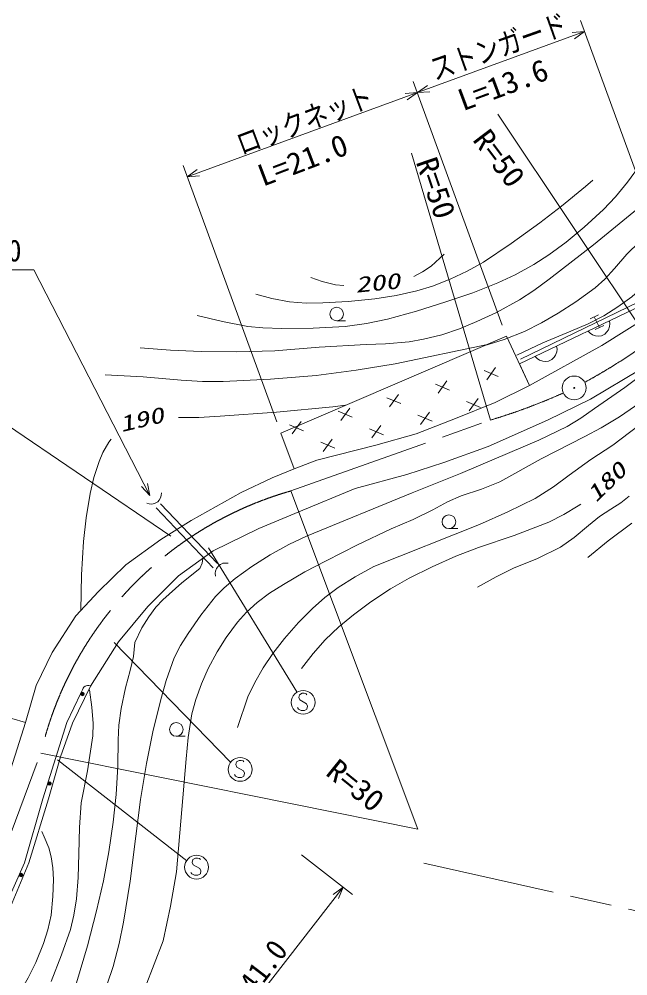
# Model space of a CAD drawing. Units: millimetres, scale not verified. Extents: x 40000 to 680000, y 20000 to 380000.
# Drawn here: x 395648 to 446808, y 259240 to 339640 of the extents above; entities that cross this region are included whole.
import ezdxf
from ezdxf.enums import TextEntityAlignment as Align

# ---------------------------------------------------------------- set-up
doc = ezdxf.new("R2010")
doc.units = ezdxf.units.MM
doc.header["$LTSCALE"] = 1000
doc.linetypes.add('CHAIN', pattern=[18.5, 12, -1.5, 3.5, -1.5])
for name, color, linetype, lineweight in [('M-BGD', 7, 'Continuous', 13), ('M-BGD-EXST', 7, 'Continuous', 13), ('M-BMK', 2, 'CHAIN', 13), ('M-BMK-SRVR', 3, 'Continuous', 13), ('M-STR-HTXT', 7, 'Continuous', 13)]:
    doc.layers.add(name, color=color, linetype=linetype, lineweight=lineweight)
doc.styles.add('ＭＳ ゴシック', font='')
doc.styles.get('ＭＳ ゴシック').set_extended_font_data('MS Gothic')

msp = doc.modelspace()

# ---------------------------------------------------------------- linework, layer by layer
at = {"layer": 'M-BGD'}
for p, q in [((437697, 310667), (451029, 317055)), ((437783, 311054), (450627, 317291)), ((451419, 316498), (444622, 312208)), ((443627, 314448), (444346, 314797)), ((443986, 314623), (444423, 313723)), ((422336, 314288), (423086, 314288)), ((444783, 313898), (444063, 313548)), ((445181, 313543), (445275, 313810)), ((445296, 314042), (445265, 314293)), ((445275, 313810), (445296, 314042)), ((417639, 304854), (436599, 312988)), ((436599, 312988), (438549, 308865)), ((443461, 313429), (443637, 313247)), ((443637, 313247), (443832, 313119)), ((443832, 313119), (444098, 313025)), ((444098, 313025), (444331, 313003)), ((444331, 313003), (444582, 313034)), ((444582, 313034), (444870, 313173)), ((444870, 313173), (445052, 313349)), ((445052, 313349), (445181, 313543)), ((444622, 312208), (438549, 308865)), ((440852, 311913), (440821, 312164)), ((439017, 311299), (439193, 311117)), ((440426, 311043), (440608, 311219)), ((440608, 311219), (440736, 311414)), ((440736, 311414), (440830, 311680)), ((440830, 311680), (440852, 311913)), ((434945, 309337), (435693, 310376)), ((438549, 308865), (437697, 310667)), ((439193, 311117), (439387, 310989)), ((439387, 310989), (439654, 310895)), ((439654, 310895), (439886, 310873)), ((439886, 310873), (440137, 310905)), ((440137, 310905), (440426, 311043)), ((435908, 309605), (434730, 310107)), ((443654, 307699), (447885, 310225)), ((431821, 308466), (430643, 308968)), ((430858, 308198), (431606, 309237)), ((438549, 308865), (435651, 307416)), ((426771, 307059), (427520, 308098)), ((427734, 307327), (426556, 307829)), ((435651, 307416), (432309, 306079)), ((434434, 306992), (433256, 307494)), ((433471, 306724), (434219, 307763)), ((440054, 305931), (443654, 307699)), ((423647, 306188), (422469, 306690)), ((422684, 305920), (423433, 306959)), ((430347, 305853), (429169, 306355)), ((429384, 305585), (430132, 306624)), ((419561, 305049), (418382, 305551)), ((418597, 304781), (419346, 305820)), ((432309, 306079), (429021, 304798)), ((435064, 303720), (440054, 305931)), ((418754, 301859), (417639, 304854)), ((426260, 304714), (425082, 305216)), ((425297, 304446), (426046, 305485)), ((429021, 304798), (425623, 303851)), ((422173, 303575), (420995, 304077)), ((421210, 303307), (421959, 304346)), ((425623, 303851), (420664, 302569)), ((431338, 302394), (435064, 303720)), ((420664, 302569), (418754, 301859)), ((428243, 301383), (431338, 302394)), ((416915, 301079), (418754, 301859)), ((414296, 299854), (416915, 301079)), ((423885, 300183), (428243, 301383)), ((419148, 298236), (423885, 300183)), ((407420, 299218), (407292, 299088)), ((407538, 299414), (407420, 299218)), ((407589, 299599), (407538, 299414)), ((407605, 299832), (407589, 299599)), ((410117, 297513), (414296, 299854)), ((406574, 298903), (406389, 298954)), ((406808, 298887), (406574, 298903)), ((407031, 298937), (406808, 298887)), ((407195, 299018), (407031, 298937)), ((407165, 298558), (411956, 293543)), ((407292, 299088), (407195, 299018)), ((407526, 298903), (412318, 293889)), ((407555, 295898), (410117, 297513)), ((415801, 296846), (419148, 298236)), ((411948, 294952), (415801, 296846)), ((431766, 296830), (432516, 296830)), ((404602, 293780), (407555, 295898)), ((409043, 292868), (411948, 294952)), ((402317, 291552), (404602, 293780)), ((412151, 293263), (412234, 293476)), ((412234, 293476), (412338, 293626)), ((412338, 293626), (412422, 293712)), ((412422, 293712), (412569, 293820)), ((412569, 293820), (412780, 293908)), ((412780, 293908), (413013, 293932)), ((413013, 293932), (413204, 293913)), ((406454, 290278), (409043, 292868)), ((412133, 293072), (412151, 293263)), ((412157, 292839), (412133, 293072)), ((400423, 289490), (402317, 291552)), ((403991, 287310), (406454, 290278)), ((398417, 286426), (400423, 289490)), ((401654, 283583), (403991, 287310)), ((397080, 283640), (398417, 286426)), ((396181, 280525), (397080, 283640)), ((400138, 280489), (401654, 283583)), ((400833, 282992), (400961, 283264)), ((400961, 283264), (401029, 283408)), ((401029, 283408), (401089, 283490)), ((401089, 283490), (401195, 283573)), ((401195, 283573), (401283, 283620)), ((401283, 283620), (401381, 283640)), ((401381, 283640), (401515, 283644)), ((401515, 283644), (401614, 283619)), ((401614, 283619), (401669, 283593)), ((399670, 280522), (400833, 282992)), ((393730, 281249), (396181, 280525)), ((396181, 280525), (392560, 269159)), ((397636, 274127), (399670, 280522)), ((399127, 277647), (400138, 280489)), ((408853, 279378), (409603, 279378)), ((398117, 274110), (399127, 277647)), ((396110, 268750), (397636, 274127)), ((396475, 268741), (398117, 274110)), ((394366, 264826), (396110, 268750)), ((394770, 264699), (396475, 268741))]:
    msp.add_line(p, q, dxfattribs=at)
for points in [[(434707, 312177), (436425, 312730), (438131, 313395), (439557, 314110), (440939, 314923), (442440, 315887), (444063, 317063), (444866, 317789), (445677, 318672), (446729, 319881), (447785, 320933), (449925, 322757), (452055, 324720), (453260, 326018), (454537, 327558), (456499, 330272), (458379, 333049), (459457, 335371)], [(437487, 311411), (439661, 312429), (442009, 313409), (443479, 314039), (444777, 314711), (445967, 315454), (447128, 316312), (449517, 318441), (451976, 320775), (453447, 322290), (454832, 323874), (456067, 325448), (457140, 326988), (457989, 328344), (458736, 329731), (459290, 330797), (459935, 331815), (460573, 332588), (461391, 333388), (462478, 334274), (463701, 335132), (464175, 335346), (464945, 335540), (466352, 335624)], [(410598, 314746), (412736, 314226), (414862, 313823), (416128, 313685), (417726, 313632), (420367, 313670), (423053, 313822), (424839, 314065), (426606, 314418), (429054, 315097), (431496, 315880), (433771, 316645), (435891, 317466), (437340, 318147), (438918, 319018), (440175, 319834), (441620, 320909), (443140, 322160), (444764, 323645), (445764, 324701), (446784, 325936), (447921, 327509), (449117, 329356), (449607, 330140)], [(415531, 316540), (416884, 316170), (418367, 315885), (419763, 315781), (421168, 315788), (423307, 315910), (425543, 316142), (427326, 316413), (429085, 316794), (430383, 317193), (431873, 317779), (433298, 318464), (434661, 319230), (436989, 320785), (439408, 322528), (441237, 323913), (443243, 325566), (443877, 326105)], [(405816, 312028), (408357, 311816), (410954, 311703), (413940, 311683), (417139, 311773), (420861, 312076), (424801, 312288), (426442, 312348), (428434, 312535), (429621, 312736), (431175, 313122), (432646, 313610), (434126, 314217), (435767, 314998), (437701, 316052), (438910, 316825), (440192, 317780), (443923, 320683), (447620, 323694)], [(428810, 318025), (429549, 318391), (430277, 318881), (431373, 319878)], [(420164, 317935), (421109, 317592), (422247, 317318), (422927, 317254)], [(402876, 309737), (406072, 309574), (409254, 309311), (411050, 309194), (412794, 309188), (416779, 309398), (420611, 309700), (423982, 310144), (427265, 310678), (435017, 312310)], [(403049, 258540), (403543, 260029), (404058, 261962), (404432, 263760), (404966, 267208), (405445, 270978), (405848, 274072), (406343, 277094), (406888, 279736), (407559, 282452), (408007, 284071), (408665, 285961), (409200, 287004), (409844, 288018), (410916, 289548), (412159, 291114), (412891, 291860), (413806, 292636), (415207, 293643), (416732, 294610), (418304, 295487), (419798, 296200), (428688, 299839), (432734, 301444), (436896, 303208), (439322, 304248), (441705, 305393), (442862, 306094), (444002, 306905), (446549, 308675), (448936, 310487)], [(406252, 258257), (407754, 262176), (408379, 265089), (408881, 267987), (409687, 277476), (409864, 279271), (410175, 281246), (410499, 282472), (410974, 283792), (411541, 285063), (412300, 286472), (413060, 287684), (414012, 288971), (414764, 289803), (415650, 290615), (416682, 291387), (417866, 292134), (419670, 293190), (421459, 294124), (424089, 295470), (426927, 296802), (428753, 297585), (430409, 298411), (431640, 299085), (432790, 299593), (434505, 300145), (436045, 300764), (439535, 302690), (443190, 304579), (444560, 305291), (446103, 306217), (448270, 307708)], [(409048, 306164), (410747, 306167), (412550, 306275), (417275, 306599), (422024, 307048), (423090, 307192)], [(448469, 306061), (445540, 303833), (443695, 302635), (441861, 301316), (440544, 300338), (439019, 299352), (436719, 298225), (434340, 297177), (425458, 293640), (423880, 292772), (422452, 291864), (421327, 291031), (420295, 290124), (419133, 288947), (417947, 287590), (416967, 286325), (416160, 285120), (415464, 283905), (414881, 282683), (414007, 280114)], [(400829, 289932), (400893, 292930), (401059, 295749), (401280, 297740), (401615, 299773), (401929, 301132), (402362, 302472), (402681, 303210), (403188, 304086), (403384, 304349)], [(434159, 291896), (435729, 292779), (437195, 293491), (439218, 294324), (441146, 295263), (442289, 296074), (443497, 297073), (444427, 297831), (445380, 298461), (446228, 298992), (446928, 299549)], [(419385, 285072), (420361, 286341), (421355, 287466), (422516, 288567), (423754, 289590), (425193, 290664), (426857, 291772), (428429, 292658), (430347, 293607), (432359, 294496), (434265, 295228), (437244, 296253), (440155, 297380), (441413, 298007), (442621, 298726), (442859, 298883)], [(443444, 294400), (445155, 295805), (447140, 297286)], [(411090, 294315), (411017, 293913), (410822, 293479), (409312, 292262), (407724, 290836), (407137, 290215), (406547, 289414), (405964, 288475), (405376, 287257), (405250, 286080), (404984, 284911), (404576, 283432), (404210, 281695), (404023, 280307), (403958, 279063), (403937, 276867), (403807, 274470), (403558, 272160), (403182, 269656), (402730, 267229), (402150, 264695), (401384, 261753), (400474, 258667)], [(398336, 258762), (399215, 260994), (399958, 263146), (400256, 264338), (400479, 265722), (400618, 267504), (400663, 269503), (400709, 271702), (400861, 273775), (401388, 276477), (401845, 279410), (401861, 280443), (401762, 281814), (401552, 283265)], [(395244, 257276), (395806, 258031), (396418, 259064), (397051, 260361), (397704, 261967), (398070, 263112), (398341, 264328), (398492, 265920), (398531, 267327), (398490, 268326), (398351, 269251), (398140, 270013), (397755, 270935), (397552, 271358)]]:
    msp.add_lwpolyline(points, dxfattribs=at)
for centre, radius in [((422336, 314858), 570), ((431766, 297400), 570), ((400969, 282928), 150), ((400969, 282928), 90), ((400969, 282928), 30), ((408853, 279948), 570), ((398201, 275408), 150), ((398201, 275408), 90), ((398201, 275408), 30), ((395813, 267714), 150), ((395813, 267714), 90), ((395813, 267714), 30)]:
    msp.add_circle(centre, radius, dxfattribs=at)
at = {"layer": 'M-BGD-EXST'}
for p, q in [((390842, 308105), (408400, 296197)), ((411576, 295197), (418978, 283109)), ((403631, 287251), (413410, 277201)), ((419201, 282866), (419161, 282626)), ((419161, 282626), (419241, 282426)), ((419441, 282986), (419201, 282866)), ((419241, 282426), (419801, 282106)), ((419601, 282986), (419441, 282986)), ((419761, 282946), (419601, 282986)), ((419841, 282866), (419761, 282946)), ((419121, 281666), (419041, 281786)), ((419361, 281546), (419121, 281666)), ((419641, 281546), (419361, 281546)), ((419841, 281666), (419641, 281546)), ((419801, 282106), (419881, 281906)), ((419881, 281906), (419841, 281666)), ((398877, 277405), (409743, 268916)), ((413905, 277230), (413865, 276990)), ((413865, 276990), (413945, 276790)), ((414145, 277350), (413905, 277230)), ((413945, 276790), (414505, 276470)), ((414305, 277350), (414145, 277350)), ((414465, 277310), (414305, 277350)), ((414545, 277230), (414465, 277310)), ((413825, 276030), (413745, 276150)), ((414065, 275910), (413825, 276030)), ((414345, 275910), (414065, 275910)), ((414545, 276030), (414345, 275910)), ((414505, 276470), (414585, 276270)), ((414585, 276270), (414545, 276030)), ((410238, 269013), (410198, 268773)), ((410198, 268773), (410278, 268573)), ((410478, 269133), (410238, 269013)), ((410278, 268573), (410838, 268253)), ((410638, 269133), (410478, 269133)), ((410798, 269093), (410638, 269133)), ((410878, 269013), (410798, 269093)), ((410158, 267813), (410078, 267933)), ((410398, 267693), (410158, 267813)), ((410878, 267813), (410678, 267693)), ((410838, 268253), (410918, 268053)), ((410918, 268053), (410878, 267813)), ((410678, 267693), (410398, 267693))]:
    msp.add_line(p, q, dxfattribs=at)
for centre in [(419521, 282226), (414225, 276590), (410558, 268373)]:
    msp.add_circle(centre, 1000, dxfattribs=at)
at = {"layer": 'M-BMK'}
for p, q in [((418496, 299993), (435264, 305947)), ((392961, 265923), (397474, 277947)), ((458585, 262232), (429660, 268698))]:
    msp.add_line(p, q, dxfattribs=at)
for centre, radius, start, end in [((419221, 353003), 50000, 298.63129, 306.00078), ((420917, 353845), 50000, 286.6738, 294.16922), ((426691, 271134), 30000, 105.853, 166.87384)]:
    msp.add_arc(centre, radius, start, end, dxfattribs=at)
at = {"layer": 'M-BMK-SRVR'}
for radius in [1000, 40]:
    msp.add_circle((442297, 308646), radius, dxfattribs=at)
at = {"layer": 'M-STR-HTXT'}
for p, q in [((442815, 339533), (450686, 317995)), ((429117, 333463), (443158, 338594)), ((442123, 338514), (443158, 338594)), ((443158, 338594), (442315, 337988)), ((428773, 334402), (436255, 313927)), ((429117, 333463), (429960, 334069)), ((409768, 326392), (429117, 333463)), ((428081, 333382), (429117, 333463)), ((429117, 333463), (428273, 332856)), ((430152, 333543), (429117, 333463)), ((435868, 331667), (448611, 312552)), ((435264, 305947), (428613, 328365)), ((417296, 305793), (409425, 327331)), ((409768, 326392), (410611, 326998)), ((410804, 326472), (409768, 326392)), ((396870, 318578), (371520, 318578)), ((406644, 299604), (396870, 318578)), ((406644, 299604), (405937, 300365)), ((406435, 300621), (406644, 299604)), ((429146, 271575), (418496, 299993)), ((397474, 277947), (429146, 271575)), ((423674, 266076), (419376, 269416)), ((399281, 236313), (422884, 266690)), ((422050, 266072), (422884, 266690)), ((422884, 266690), (422492, 265728))]:
    msp.add_line(p, q, dxfattribs=at)

# ---------------------------------------------------------------- texts
at = {"layer": 'M-BGD', "style": 'ＭＳ ゴシック', "oblique": 15, "width": 1.4}
for s, rotation, p in [('200', 5.5, (423996, 316255)), ('190', 13.2, (404334, 304543)), ('180', 43.9, (444394, 298683))]:
    msp.add_text(s, height=1320, rotation=rotation, dxfattribs=at).set_placement(p, align=Align.BOTTOM_LEFT)
at = {"layer": 'M-STR-HTXT', "style": 'ＭＳ ゴシック'}
for s, rotation, width, p in [('ストンガード', 19.5, 0.8, (430761, 333955)), ('L=13.6', 20.4, 1.05, (433138, 331379)), ('ロックネット', 20.6, 0.8, (414526, 327667)), ('R=50', 307, 1.05, (433255, 329162)), ('L=21.0', 20.8, 1.05, (416331, 325038)), ('R=50', 288.8, 1.05, (428449, 327467)), ('R=30', 321.2, 1.05, (420965, 275748)), ('ガードレール L=41.0', 52.6, 0.95, (405070, 243115))]:
    msp.add_text(s, height=1833, rotation=rotation, dxfattribs=dict(at, width=width)).set_placement(p, align=Align.BOTTOM_LEFT)
at = {"layer": 'M-STR-HTXT', "style": 'ＭＳ ゴシック', "width": 0.95}
msp.add_text('ヒュ-ム管φ=500 L=7.0', height=1833, dxfattribs=at).set_placement((371520, 318726), align=Align.BOTTOM_LEFT)

doc.saveas('drawing.dxf')
